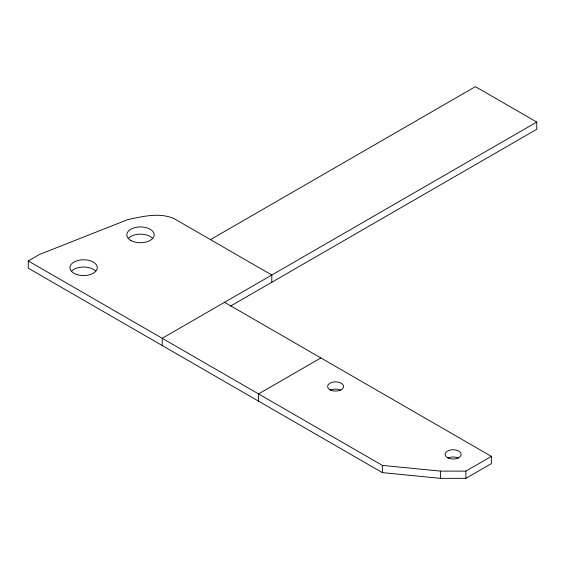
<?xml version="1.0" encoding="UTF-8"?>
<svg xmlns="http://www.w3.org/2000/svg" width="565" height="565" viewBox="0 0 565 565"><rect width="100%" height="100%" fill="white"/><g stroke="black" fill="none" stroke-linecap="round" stroke-linejoin="round"><path stroke-width="0.85" d="M162.219 345.526L162.219 338.294L536.75 122.061L536.75 129.293L230.64 306.025M258.558 401.15L258.558 393.918L320.885 357.935M224.545 302.31L491.388 456.386L491.388 463.618L465.885 478.35L440.403 478.343L382.343 472.615L382.343 465.383L28.25 260.945L39.458 254.476L127.584 219.679C142.648 216.466 159.365 212.157 174.147 218.648L271.8 275.028L271.8 282.26M440.403 478.343L440.403 471.111L382.343 465.383M465.885 478.35L465.885 471.118L491.388 456.386M210.47 239.617L475.412 86.65L536.75 122.061M440.403 471.111L465.885 471.118M382.343 472.615L28.25 268.177L28.25 260.945M128.65 238.112A13.68 7.896 0 0 1 152.345 238.112M71.755 270.96A13.68 7.896 0 0 1 95.45 270.96M330.461 390.175A7.988 4.612 0 0 1 340.73 390.175M447.967 458.06A8.044 4.647 0 0 1 458.314 458.06M130.826 240.415A13.68 7.896 0 0 0 153.708 236.869A13.68 7.896 0 0 0 136.956 227.201A13.68 7.896 0 0 0 130.826 240.415M76.762 274.519A13.68 7.896 0 0 0 97.279 267.676A13.68 7.896 0 0 0 76.762 260.839A13.68 7.896 0 0 0 76.762 274.519M329.953 389.737A7.988 4.612 0 0 0 343.308 387.668A7.988 4.612 0 0 0 333.534 382.025A7.988 4.612 0 0 0 329.953 389.737M447.452 457.671A8.044 4.647 0 0 0 460.913 455.588A8.044 4.647 0 0 0 451.061 449.902A8.044 4.647 0 0 0 447.452 457.671"/></g></svg>
